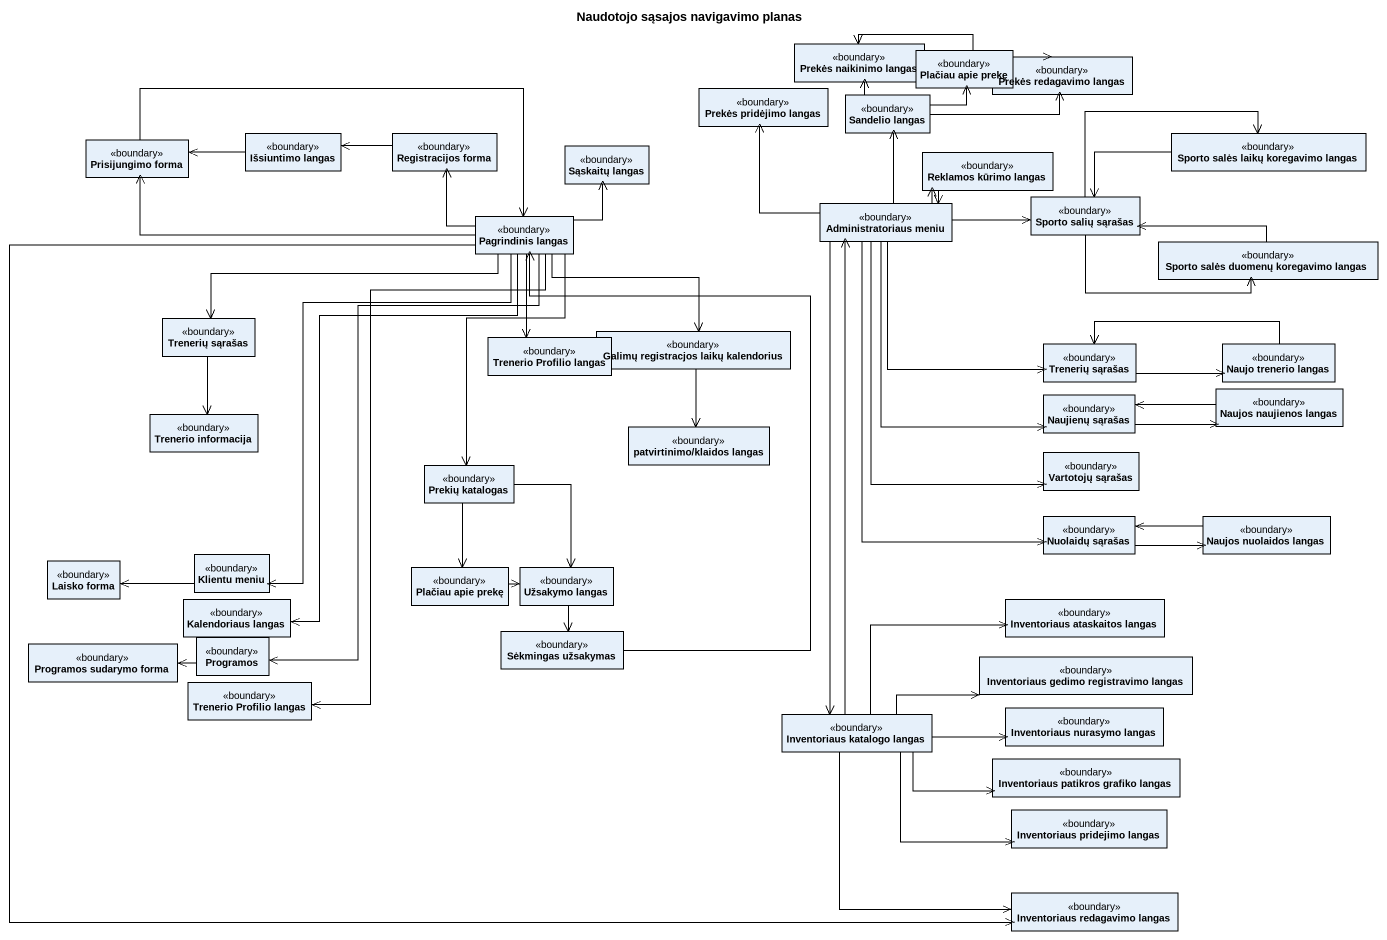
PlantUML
@startuml
title Naudotojo sąsajos navigavimo planas
hide circle
hide empty members
class "Prekės naikinimo langas" as Prekės_naikinimo_langas <<boundary>>
class "Plačiau apie prekę" as Plačiau_apie_prekę <<boundary>>
class "Prekės redagavimo langas" as Prekės_redagavimo_langas <<boundary>>
class "Prekės pridėjimo langas" as Prekės_pridėjimo_langas <<boundary>>
class "Sandelio langas" as Sandelio_langas <<boundary>>
class "Prisijungimo forma" as Prisijungimo_forma <<boundary>>
class "Išsiuntimo langas" as Išsiuntimo_langas <<boundary>>
class "Registracijos forma" as Registracijos_forma <<boundary>>
class "Sąskaitų langas" as Sąskaitų_langas <<boundary>>
class "Reklamos kūrimo langas" as Reklamos_kūrimo_langas <<boundary>>
class "Sporto salės laikų koregavimo langas" as Sporto_salės_laikų <<boundary>>
class "Sporto salių sąrašas" as Sporto_salių_sąrašas <<boundary>>
class "Pagrindinis langas" as Pagrindinis_langas <<boundary>>
class "Administratoriaus meniu" as Administratoriaus_meniu <<boundary>>
class "Sporto salės duomenų koregavimo langas" as Sporto_salės_duomenų <<boundary>>
class "Trenerių sąrašas" as Trenerių_sąrašas <<boundary>>
class "Trenerio Profilio langas" as Trenerio_Profilio_langas <<boundary>>
class "Galimų registracjos laikų kalendorius" as Galimų_registracjos_laikų <<boundary>>
class "Trenerių sąrašas" as Trenerių_sąrašas_2 <<boundary>>
class "Naujo trenerio langas" as Naujo_trenerio_langas <<boundary>>
class "Naujienų sąrašas" as Naujienų_sąrašas <<boundary>>
class "Naujos naujienos langas" as Naujos_naujienos_langas <<boundary>>
class "Trenerio informacija" as Trenerio_informacija <<boundary>>
class "patvirtinimo/klaidos langas" as patvirtinimo_klaidos_langas <<boundary>>
class "Prekių katalogas" as Prekių_katalogas <<boundary>>
class "Vartotojų sąrašas" as Vartotojų_sąrašas <<boundary>>
class "Nuolaidų sąrašas" as Nuolaidų_sąrašas <<boundary>>
class "Naujos nuolaidos langas" as Naujos_nuolaidos_langas <<boundary>>
class "Laisko forma" as Laisko_forma <<boundary>>
class "Klientu meniu" as Klientu_meniu <<boundary>>
class "Plačiau apie prekę" as Plačiau_apie_prekę_2 <<boundary>>
class "Užsakymo langas" as Užsakymo_langas <<boundary>>
class "Kalendoriaus langas" as Kalendoriaus_langas <<boundary>>
class "Inventoriaus ataskaitos langas" as Inventoriaus_ataskaitos <<boundary>>
class "Programos sudarymo forma" as Programos_sudarymo_forma <<boundary>>
class Programos <<boundary>>
class "Sėkmingas užsakymas" as Sėkmingas_užsakymas <<boundary>>
class "Trenerio Profilio langas" as Trenerio_Profilio_langas_2 <<boundary>>
class "Inventoriaus gedimo registravimo langas" as Inventoriaus_gedimo <<boundary>>
class "Inventoriaus katalogo langas" as Inventoriaus_katalogo_langas <<boundary>>
class "Inventoriaus nurasymo langas" as Inventoriaus_nurasymo_langas <<boundary>>
class "Inventoriaus patikros grafiko langas" as Inventoriaus_patikros <<boundary>>
class "Inventoriaus pridejimo langas" as Inventoriaus_pridejimo <<boundary>>
class "Inventoriaus redagavimo langas" as Inventoriaus_redagavimo <<boundary>>
Plačiau_apie_prekę -left-> Prekės_naikinimo_langas
Plačiau_apie_prekę -right-> Prekės_redagavimo_langas
Sandelio_langas -up-> Prekės_naikinimo_langas
Sandelio_langas -right-> Plačiau_apie_prekę
Sandelio_langas -right-> Prekės_redagavimo_langas
Prisijungimo_forma -right-> Pagrindinis_langas
Išsiuntimo_langas -left-> Prisijungimo_forma
Registracijos_forma -left-> Išsiuntimo_langas
Reklamos_kūrimo_langas -left-> Administratoriaus_meniu
Sporto_salės_laikų -left-> Sporto_salių_sąrašas
Sporto_salių_sąrašas -right-> Sporto_salės_laikų
Sporto_salių_sąrašas -right-> Sporto_salės_duomenų
Pagrindinis_langas -left-> Prisijungimo_forma
Pagrindinis_langas -up-> Registracijos_forma
Pagrindinis_langas -up-> Sąskaitų_langas
Pagrindinis_langas -left-> Trenerių_sąrašas
Pagrindinis_langas --> Trenerio_Profilio_langas
Pagrindinis_langas --> Galimų_registracjos_laikų
Pagrindinis_langas --> Prekių_katalogas
Pagrindinis_langas --> Klientu_meniu
Pagrindinis_langas --> Kalendoriaus_langas
Pagrindinis_langas --> Programos
Pagrindinis_langas --> Trenerio_Profilio_langas_2
Pagrindinis_langas --> Inventoriaus_redagavimo
Administratoriaus_meniu -up-> Prekės_pridėjimo_langas
Administratoriaus_meniu -up-> Sandelio_langas
Administratoriaus_meniu -right-> Reklamos_kūrimo_langas
Administratoriaus_meniu -right-> Sporto_salių_sąrašas
Administratoriaus_meniu --> Trenerių_sąrašas_2
Administratoriaus_meniu --> Naujienų_sąrašas
Administratoriaus_meniu --> Vartotojų_sąrašas
Administratoriaus_meniu --> Nuolaidų_sąrašas
Administratoriaus_meniu --> Inventoriaus_katalogo_langas
Sporto_salės_duomenų -left-> Sporto_salių_sąrašas
Trenerių_sąrašas --> Trenerio_informacija
Galimų_registracjos_laikų --> patvirtinimo_klaidos_langas
Trenerių_sąrašas_2 -right-> Naujo_trenerio_langas
Naujo_trenerio_langas -left-> Trenerių_sąrašas_2
Naujienų_sąrašas -right-> Naujos_naujienos_langas
Naujos_naujienos_langas -left-> Naujienų_sąrašas
Prekių_katalogas --> Plačiau_apie_prekę_2
Prekių_katalogas --> Užsakymo_langas
Nuolaidų_sąrašas -right-> Naujos_nuolaidos_langas
Naujos_nuolaidos_langas -left-> Nuolaidų_sąrašas
Klientu_meniu -left-> Laisko_forma
Plačiau_apie_prekę_2 -right-> Užsakymo_langas
Užsakymo_langas --> Sėkmingas_užsakymas
Programos -left-> Programos_sudarymo_forma
Sėkmingas_užsakymas -up-> Pagrindinis_langas
Inventoriaus_katalogo_langas -up-> Administratoriaus_meniu
Inventoriaus_katalogo_langas -right-> Inventoriaus_ataskaitos
Inventoriaus_katalogo_langas -right-> Inventoriaus_gedimo
Inventoriaus_katalogo_langas -right-> Inventoriaus_nurasymo_langas
Inventoriaus_katalogo_langas -right-> Inventoriaus_patikros
Inventoriaus_katalogo_langas -right-> Inventoriaus_pridejimo
Inventoriaus_katalogo_langas --> Inventoriaus_redagavimo
@enduml
